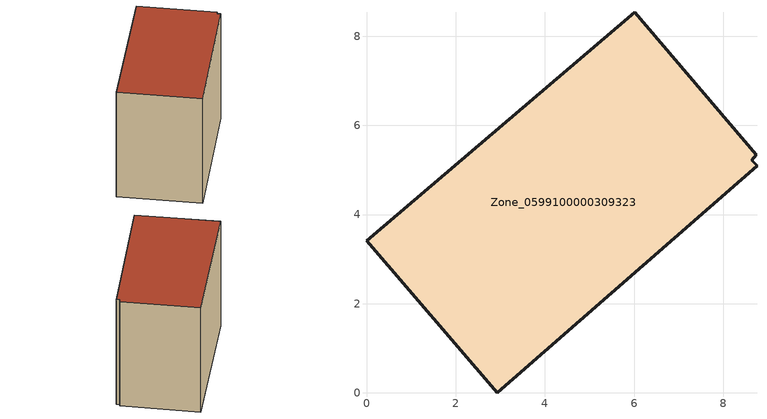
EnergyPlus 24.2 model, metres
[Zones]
Zone_0599100000309323
 floor ground (C_G): 8.63,5.22 8.76,5.09 2.93,0 0,3.41 6.01,8.54 8.74,5.34 z0
 wall outside (C_F): 8.74,5.34 6.01,8.54 0,3.41 2.93,0 8.76,5.09 8.63,5.22 8.74,5.34 z0:6.56
 roof outside (C_R): 8.76,5.09 8.63,5.22 8.74,5.34 6.01,8.54 0,3.41 2.93,0 z6.56
[BUILDING]
Pand.0599100000309323: North Axis=0; Terrain=City; Loads Convergence Tolerance Value=0.04; Temperature Convergence Tolerance Value=0.4; Solar Distribution=FullExterior; Maximum Number of Warmup Days=25; Minimum Number of Warmup Days=1
[Site:Location]
Rotterdam.The.Hague.AP_ZH_NLD Design_Conditions: Latitude=51.96; Longitude=4.45; Time Zone=1; Elevation=-4.5
[SITE:GROUNDTEMPERATURE:BUILDINGSURFACE]
18, 18, 18, 18, 18, 18, 18, 18, 18, 18, 18, 18
[MATERIAL] Thermal Absorptance=0.9; Solar Absorptance=0.7; Visible Absorptance=0.7
Name | Roughness | Thickness | Conductivity | Density | Specific Heat
G.TI.1946 | MediumSmooth | 0.15 | 1 | 540 | 1210
F.TI.1946 | Rough | 0.3 | 0.857143 | 1920 | 840
R.TI.1946 | MediumRough | 0.2 | 0.1 | 1500 | 1000
[CONSTRUCTION]
C_G: G.TI.1946
C_F: F.TI.1946
C_R: R.TI.1946
[ZONE]
Zone_0599100000309323: Type=1; Multiplier=1; Ceiling Height=Autocalculate; Volume=Autocalculate; Floor Area=autocalculate; Part of Total Floor Area=Yes
[ZONEINFILTRATION:DESIGNFLOWRATE]
Infil_Zone_0599100000309323: Zone or ZoneList or Space or SpaceList=Zone_0599100000309323; Schedule=AlwaysOn; Design Flow Rate Calculation Method=Flow/Area; Flow Rate per Floor Area=0.003; Constant Term Coefficient=1; Temperature Term Coefficient=0; Velocity Term Coefficient=0; Velocity Squared Term Coefficient=0
[HVACTEMPLATE:ZONE:IDEALLOADSAIRSYSTEM]
Zone_0599100000309323: Maximum Heating Supply Air Temperature=50; Minimum Cooling Supply Air Temperature=13; Maximum Heating Supply Air Humidity Ratio=0.0156; Minimum Cooling Supply Air Humidity Ratio=0.0077; Heating Limit=NoLimit; Cooling Limit=NoLimit; Dehumidification Control Type=ConstantSensibleHeatRatio; Cooling Sensible Heat Ratio=0.7; Dehumidification Setpoint=60; Humidification Control Type=None; Humidification Setpoint=30; Outdoor Air Method=None; Outdoor Air Flow Rate per Person=0.00944; Outdoor Air Flow Rate per Zone Floor Area=0; Outdoor Air Flow Rate per Zone=0; Demand Controlled Ventilation Type=None; Outdoor Air Economizer Type=NoEconomizer; Heat Recovery Type=None; Sensible Heat Recovery Effectiveness=0.7; Latent Heat Recovery Effectiveness=0.65
[ZONECONTROL:THERMOSTAT]
ThermostatControl_Zone_0599100000309323: Zone or ZoneList=Zone_0599100000309323; Control Type Schedule=DualSetpointControlType; Control 1=Thermostat_Zone_0599100000309323; Temperature Difference Between Cutout And Setpoint=0
[THERMOSTATSETPOINT:DUALSETPOINT]
Thermostat_Zone_0599100000309323: Heating Setpoint Temperature Schedule=HeatingSetpoint_Zone_0599100000309323; Cooling Setpoint Temperature Schedule=CoolingSetpoint_Zone_0599100000309323
[SCHEDULE:COMPACT]
HeatingSetpoint_Zone_0599100000309323: Through: 12/31, For: AllDays, Until: 24:00, 21
CoolingSetpoint_Zone_0599100000309323: Through: 12/31, For: AllDays, Until: 24:00, 24
DualSetpointControlType: Through: 12/31, For: AllDays, Until: 24:00, 4
AlwaysOn: Through: 12/31, For: AllDays, Until: 24:00, 1
